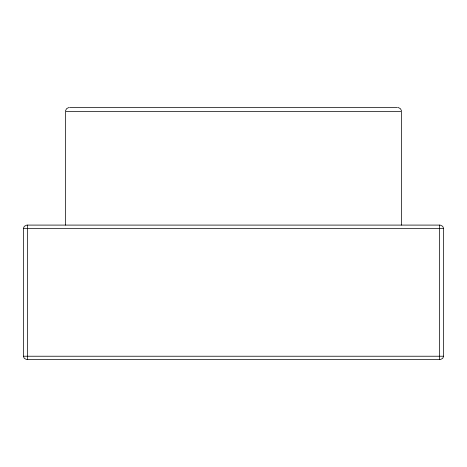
<?xml version="1.0" encoding="UTF-8"?>
<svg xmlns="http://www.w3.org/2000/svg" width="467" height="467" viewBox="0 0 467 467"><rect width="100%" height="100%" fill="white"/><g stroke="black" fill="none" stroke-linecap="round" stroke-linejoin="round"><path stroke-width="0.7" d="M23.35 228.456L24.29 226.337L26.397 225.222A5.19 5.19 0 0 1 27.553 225.094L439.447 225.094A5.19 5.19 0 0 1 440.603 225.222L442.71 226.337L443.65 228.456L443.65 356.228L442.71 358.347L440.603 359.462A5.19 5.19 0 0 1 439.447 359.59L27.553 359.59A5.19 5.19 0 0 1 26.397 359.462L24.29 358.347L23.35 356.228L23.35 228.456L443.65 228.456M65.45 110.848L66.612 108.642L68.865 107.48M69.583 107.41L397.417 107.41M398.135 107.48L400.388 108.642L401.55 110.848M23.35 356.228L443.65 356.228M401.62 225.094L401.591 111.613L65.38 111.613L65.38 225.094M439.447 225.094L439.447 359.59M27.553 225.094L27.553 359.59"/></g></svg>
